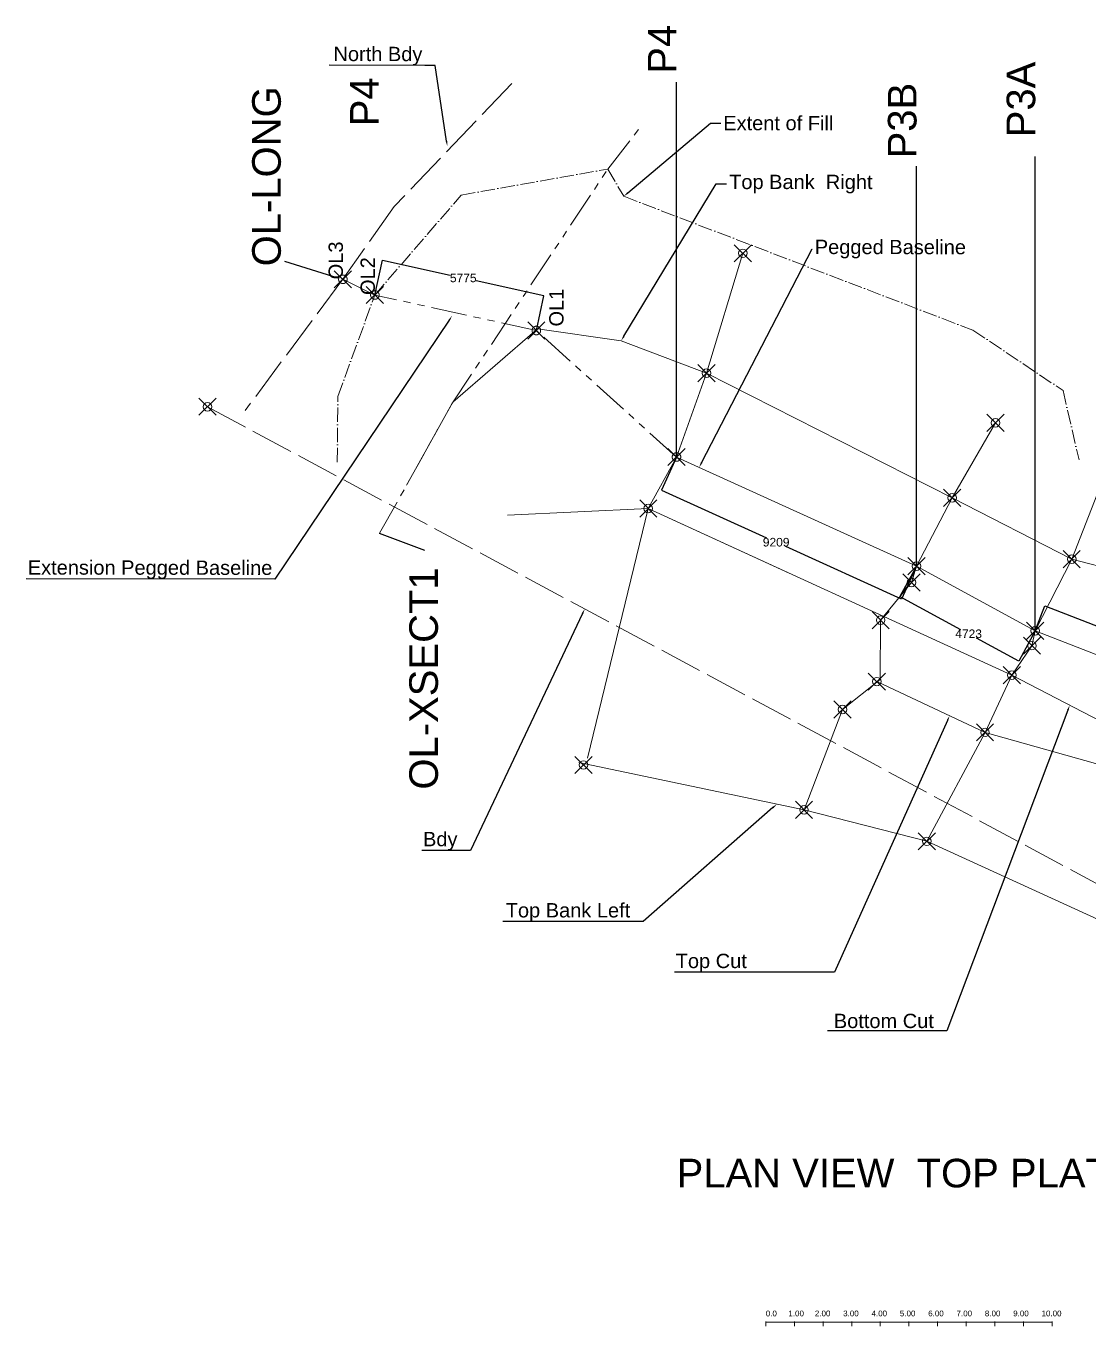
# Model space of a CAD drawing. Extents: x -66621 to 8567886, y -226536 to 8517995.
# Drawn here: x -66183 to -29020, y 856 to 46276 of the extents above; entities that cross this region are included whole.
import ezdxf
from ezdxf import colors
from ezdxf.entities.mleader import LeaderData, LeaderLine
from ezdxf.math import Vec2, Vec3

# ---------------------------------------------------------------- set-up
doc = ezdxf.new("R2010")
doc.units = 0
doc.header["$MEASUREMENT"] = 0
doc.header["$PDMODE"] = 35
doc.header["$PDSIZE"] = 300
for name, pattern in [('ACAD_ISO02W100', [15, 12, -3]), ('DASHDOT2', [0.7, 0.5, -0.1, 0, -0.1]), ('DASHED', [0.6, 0.5, -0.1]), ('PHANTOM2', [1.25, 0.625, -0.125, 0.125, -0.125, 0.125, -0.125])]:
    doc.linetypes.add(name, pattern=pattern)
doc.layers.get('0').update_dxf_attribs({"linetype": 'CONTINUOUS'})
doc.layers.get('Defpoints').update_dxf_attribs({"linetype": 'CONTINUOUS'})
doc.layers.add('Boundary', color=7, linetype='CONTINUOUS')
doc.styles.add('MtXpl_arial_ttf_shx', font='arial.ttf.shx')
doc.styles.get("Standard").update_dxf_attribs({"font": 'arial.ttf', "height": 200})
doc.dimstyles.get("Standard").update_dxf_attribs({"dimtxt": 200, "dimasz": 0.18, "dimexe": 0.18, "dimexo": 0.0625, "dimgap": 0.09, "dimtad": 0, "dimtih": 1, "dimtoh": 1, "dimdec": 4, "dimzin": 0, "dimdsep": 46, "dimtxsty": 'MtXpl_arial_ttf_shx', "dimcen": 0.09, "dimadec": 0, "dimazin": 0, "dimtfac": 1, "dimtdec": 4, "dimtofl": 0, "dimtmove": 0, "dimatfit": 3, "dimfxl": 1, "dimtolj": 1, "dimtzin": 0, "dimarcsym": 0})

# ---------------------------------------------------------------- blocks, each defined once
blk = doc.blocks.new('*D16')
at = {"color": 0, "lineweight": -2, "ltscale": 800, "transparency": 16777216}
for p, q in [((-43462.69886673369, 31216.65519787903), (-43988.57286407538, 30060.23099567672)), ((-43988.3344990664, 30060.32033840162), (-40318.86489777456, 28391.66047839502)), ((-35605.52849644109, 26248.31113525174), (-39644.80317549218, 28085.13668576201)), ((-35079.5651563745, 27404.49697244507), (-35605.43915371619, 26248.07277024276))]:
    blk.add_line(p, q, dxfattribs=at)
at = {"color": 0, "lineweight": 0, "ltscale": 800, "transparency": 16777216}
for points in [[(-43988.32208054272, 30060.34764737944), (-43988.34691759007, 30060.2930294238), (-43988.49835293334, 30060.39484954366)], [(-35605.51607791741, 26248.33844422956), (-35605.54091496476, 26248.28382627392), (-35605.36464257415, 26248.2366241097)]]:
    blk.add_solid(points, dxfattribs=at)
at = {"layer": 'Defpoints', "color": 0, "lineweight": 0, "ltscale": 800, "transparency": 16777216}
for p in [(-43462.67299480937, 31216.71209158283, -78820.32111236185), (-35079.53928445018, 27404.55386614887, -78920.32111235999), (-35605.36464257415, 26248.2366241097)]:
    blk.add_point(p, dxfattribs=at)
at = {"color": 0, "lineweight": 0, "ltscale": 800, "transparency": 16777216, "insert": (-39981.83403663337, 28238.39858207852), "char_height": 300, "attachment_point": 5, "style": 'MtXpl_arial_ttf_shx'}
blk.add_mtext('\\A1;9209', dxfattribs=at)
blk = doc.blocks.new('*D17')
at = {"color": 0, "lineweight": -2, "ltscale": 800, "transparency": 16777216}
for p, q in [((-35079.56920130475, 27404.49899145696), (-35656.79731758116, 26345.72408051606)), ((-35656.55311792728, 26345.79595908757), (-33540.68866730288, 25192.25856553073)), ((-30932.61206559162, 25143.64049264774), (-31509.84018186803, 24084.86558170684)), ((-31509.91206043954, 24085.10978136072), (-32978.45046009318, 24885.73477289771))]:
    blk.add_line(p, q, dxfattribs=at)
at = {"color": 0, "lineweight": 0, "ltscale": 800, "transparency": 16777216}
for points in [[(-35656.53875783709, 26345.82229893969), (-35656.56747801748, 26345.76961923545), (-35656.71115703998, 26345.88211962876)], [(-31509.89770034935, 24085.13612121284), (-31509.92642052974, 24085.08344150861), (-31509.75402132684, 24085.02362081953)]]:
    blk.add_solid(points, dxfattribs=at)
at = {"layer": 'Defpoints', "color": 0, "lineweight": 0, "ltscale": 800, "transparency": 16777216}
for p in [(-35079.53928445018, 27404.55386614887, -78920.32111235999), (-30932.58214873704, 25143.69536733965, -78920.32111235999), (-31509.75402132684, 24085.02362081953)]:
    blk.add_point(p, dxfattribs=at)
at = {"color": 0, "lineweight": 0, "ltscale": 800, "transparency": 16777216, "insert": (-33259.56956369802, 25038.99666921422), "char_height": 300, "attachment_point": 5, "style": 'MtXpl_arial_ttf_shx'}
blk.add_mtext('\\A1;4723', dxfattribs=at)
blk = doc.blocks.new('*D18')
at = {"color": 0, "lineweight": -2, "ltscale": 800, "transparency": 16777216}
for p, q in [((-30932.55949441902, 25143.75361707677), (-30593.20799129891, 26016.3085017706)), ((-30593.10547649191, 26016.07549809178), (-28164.8200407936, 25071.67380249183)), ((-25559.99680947334, 24058.61354185176), (-27376.6731486251, 24765.15000985881)), ((-25899.11530891462, 23186.16117196494), (-25559.76380579452, 24058.71605665877))]:
    blk.add_line(p, q, dxfattribs=at)
at = {"color": 0, "lineweight": 0, "ltscale": 800, "transparency": 16777216}
for points in [[(-30593.09460241926, 26016.1034579656), (-30593.11635056456, 26016.04753821796), (-30593.27323573482, 26016.14074252769)], [(-25559.98593540069, 24058.64150172558), (-25560.00768354599, 24058.58558197794), (-25559.82905023042, 24058.54829741585)]]:
    blk.add_solid(points, dxfattribs=at)
at = {"layer": 'Defpoints', "color": 0, "lineweight": 0, "ltscale": 800, "transparency": 16777216}
for p in [(-30932.58214873704, 25143.69536733965, -78920.32111235999), (-25559.82905023042, 24058.54829741585), (-25899.13796323265, 23186.10292222782, -78920.32111235999)]:
    blk.add_point(p, dxfattribs=at)
at = {"color": 0, "lineweight": 0, "ltscale": 800, "transparency": 16777216, "insert": (-27770.74659470935, 24918.41190617532), "char_height": 300, "attachment_point": 5, "style": 'MtXpl_arial_ttf_shx'}
blk.add_mtext('\\A1;5401', dxfattribs=at)
blk = doc.blocks.new('*D25')
at = {"color": 0, "lineweight": -2, "ltscale": 800, "transparency": 16777216}
for p, q in [((-53998.32077525698, 36877.00576379838), (-53730.8733305015, 38093.28504171413)), ((-53730.73618708133, 38093.07058499984), (-51365.8906082389, 37573.06509054916)), ((-48090.83774426685, 36852.91427008183), (-50455.68332310929, 37372.91976453251)), ((-48358.07073230804, 35636.77213558626), (-48090.62328755256, 36853.05141350201))]:
    blk.add_line(p, q, dxfattribs=at)
at = {"color": 0, "lineweight": 0, "ltscale": 800, "transparency": 16777216}
for points in [[(-53730.72974430682, 38093.09988501105), (-53730.74262985583, 38093.04128498863), (-53730.91198714856, 38093.1092416469)], [(-48090.83130149234, 36852.94357009303), (-48090.84418704136, 36852.88497007062), (-48090.66194419962, 36852.87561343477)]]:
    blk.add_solid(points, dxfattribs=at)
at = {"layer": 'Defpoints', "color": 0, "lineweight": 0, "ltscale": 800, "transparency": 16777216}
for p in [(-53730.91198714856, 38093.1092416469), (-53998.33419770387, 36876.94472210837, -78820.32111236185), (-48358.08415475494, 35636.71109389624, -78820.32111236185)]:
    blk.add_point(p, dxfattribs=at)
at = {"color": 0, "lineweight": 0, "ltscale": 800, "transparency": 16777216, "insert": (-50910.78696567409, 37472.99242754083), "char_height": 300, "attachment_point": 5, "style": 'MtXpl_arial_ttf_shx'}
blk.add_mtext('\\A1;5775', dxfattribs=at)

msp = doc.modelspace()

# ---------------------------------------------------------------- linework, layer by layer
at = {"color": 7, "linetype": 'Continuous', "lineweight": 0, "ltscale": 1000}
for p, q in [((-33832.80298596795, 29791.4441421479, -9441.234714239989), (-42414.28472486479, 34148.43810978229, -10181.33150327999)), ((-29658.0029391126, 27647.75460534752, -9331.220326679992), (-33832.80298596795, 29791.4441421479, -9441.234714239989)), ((-24801.62410349131, 26396.41035619599, -9421.232098319997), (-29658.0029391126, 27647.75460534752, -9331.220326679992))]:
    msp.add_line(p, q, dxfattribs=at)
at = {"linetype": 'ACAD_ISO02W100', "lineweight": 0, "ltscale": 1250}
msp.add_line((-40343.90891853085, 989.3165204976685, -47110.43755236), (-30343.90891853085, 989.3165204976685, -47110.43755236), dxfattribs=at)
at = {"color": 3, "linetype": 'PHANTOM2', "lineweight": 0, "ltscale": 2000, "elevation": -78820.32111236185}
msp.add_lwpolyline([(-53841.65745534108, 28554.12198399112), (-52888.32237138142, 30232.8289987304), (-51310.11153689979, 33070.44253147068), (-45861.14866454093, 41277.61644327402), (-44711.49191445662, 42762.40214043087)], dxfattribs=at)
at = {"linetype": 'DASHDOT2', "lineweight": 0, "ltscale": 1000, "elevation": -78820.32111236185}
msp.add_lwpolyline([(-55309.04731017665, 31040.90744171827), (-55291.54412048613, 33335.57378748013), (-53998.33419770387, 36876.94472210837), (-50983.92486360398, 40365.66029753711), (-45861.14866454093, 41277.61644327402), (-45304.19524307118, 40324.77706147055), (-33111.35687472939, 35651.10692899727), (-29959.22828140907, 33536.25815622852), (-29402.46592864592, 31118.63211281179)], dxfattribs=at)
at = {"color": 7, "linetype": 'Continuous', "lineweight": 0}
for points, elevation in [([(-46568.6879326044, 20690.02039939148), (-44448.11321682081, 29415.68185561732), (-43462.67299480937, 31216.71209158283), (-42414.28472486479, 34148.43810978229), (-41144.83130028148, 38333.78049875936)], -78920.32111235999), ([(-39008.02740449063, 18891.13072996924), (-37664.74852123781, 22395.61155462859), (-36354.10775776464, 23447.64847463579), (-36332.07290062, 25514.18234886904), (-35252.34837768588, 26831.8142914722), (-35079.53928445018, 27404.55386614887), (-33832.80298596795, 29791.4441421479), (-32322.26864011463, 32411.87896627776)], -78920.32111235999), ([(-34721.10802810336, 17790.47382790106), (-32685.52524986624, 21596.55780256889), (-31751.72781907639, 23593.40363619127), (-31045.5862357748, 24625.03963203938), (-30932.58214873704, 25143.69536733965), (-29658.0029391126, 27647.75460534752), (-28381.05883219955, 30898.23203910788)], -78920.32111235999), ([(-49369.03928126773, 29180.47614387027), (-44448.11321682081, 29415.68185561732), (-39527.18665000389, 27159.05505422369)], -78820.32111236185), ([(-8137.973518862913, 7235.786869673699), (-13185.43815809803, 9928.32471987186), (-17562.73587814765, 13041.26712449879), (-21931.06277787831, 16490.13967124914), (-25213.73076268844, 19661.39171243476), (-27396.65845755138, 21331.75176086579), (-31751.72781907639, 23593.40363619127), (-44448.11321682081, 29415.68185561732)], -78920.32111235999), ([(-18028.00976595446, 12153.86485598143), (-21959.63814273395, 15676.53240039083), (-25334.86660342501, 18648.67349835328), (-27418.6278995676, 20107.65643624507), (-32685.52524986624, 21596.55780256889), (-36466.17690143303, 23369.13590964593)], -78920.32111235999), ([(-6947.758003094641, 4769.794008621364), (-8118.872971892706, 5185.8028768886), (-13532.67355563596, 8610.784160070994), (-21066.59225377359, 9379.203651176416), (-24545.09106657421, 12620.8944227965), (-27916.10896135122, 14680.29231186607), (-34721.10802810336, 17790.47382790106), (-39008.02740449063, 18891.13072996924), (-46875.56502882528, 20538.9607648243)], -78920.32111235999)]:
    msp.add_lwpolyline(points, dxfattribs=dict(at, elevation=elevation))
at = {"color": 6, "linetype": 'PHANTOM2', "lineweight": 0, "ltscale": 2000, "elevation": -78820.32111236185}
msp.add_lwpolyline([(-43462.67299480937, 31216.71209158283), (-48358.08415475494, 35636.71109389624), (-53998.33419770387, 36876.94472210837), (-55114.87569850375, 37425.9757565445), (-55114.87569850375, 37425.9757565445)], dxfattribs=at)
at = {"color": 1, "linetype": 'Continuous', "lineweight": 0, "elevation": -78920.32111235999}
msp.add_lwpolyline([(-1488.008046126459, 12123.97410274326), (-7249.548025508528, 11703.75370536791), (-12619.97181033087, 11358.82689225359), (-16591.98764140712, 14392.47837293812), (-20445.73229812062, 17542.35635304853), (-24098.73356792133, 20649.65374482976), (-24098.73356792133, 20649.65374482976), (-25899.13796323264, 23186.10292222782), (-30932.58214873704, 25143.69536733965), (-35079.53928445018, 27404.55386614887), (-43462.67299480937, 31216.71209158283)], dxfattribs=at)
at = {"linetype": 'ACAD_ISO02W100', "lineweight": 0, "ltscale": 1250, "elevation": -47110.43755236}
for points in [[(-40343.90891853085, 1017.500107549597), (-40343.90891853085, 855.8742572278716)], [(-39343.90891853085, 1017.500107549597), (-39343.90891853085, 855.8742572278716)], [(-38343.90891853085, 1017.500107549597), (-38343.90891853085, 855.8742572278716)], [(-37343.90891853085, 1017.500107549597), (-37343.90891853085, 855.8742572278716)], [(-36343.90891853085, 1017.500107549597), (-36343.90891853085, 855.8742572278716)], [(-35343.90891853085, 1017.500107549597), (-35343.90891853085, 855.8742572278716)], [(-34343.90891853085, 1017.500107549597), (-34343.90891853085, 855.8742572278716)], [(-33343.90891853085, 1017.500107549597), (-33343.90891853085, 855.8742572278716)], [(-32343.90891853085, 1017.500107549597), (-32343.90891853085, 855.8742572278716)], [(-31343.90891853085, 1017.500107549597), (-31343.90891853085, 855.8742572278716)], [(-30343.90891853085, 1017.500107549597), (-30343.90891853085, 855.8742572278716)]]:
    msp.add_lwpolyline(points, dxfattribs=at)
at = {"color": 7, "linetype": 'Continuous', "lineweight": 0, "ltscale": 1000}
msp.add_polyline3d([(-52854.56728807348, 30293.32670448569, -10830.32111236185), (-51272.75553936118, 33128.93450372701, -10530.32111236185), (-48317.47280667376, 35691.45357079257, -10350.32111236185), (-45395.84653030281, 35279.38573517249, -10390.32111236185), (-42414.28472486479, 34148.43810978229, -10181.33150327999)], dxfattribs=at)
at = {"linetype": 'Continuous', "lineweight": 0}
for p in [(-41144.83130028148, 38333.78049875936, -13351.74612659999), (-42414.28472486479, 34148.43810978229, -10181.33150327999), (-32322.26864011463, 32411.87896627776, -11571.51330971999), (-43462.67299480937, 31216.71209158283, -9871.290956519988), (-33832.80298596795, 29791.4441421479, -9441.234714239989), (-44448.11321682081, 29415.68185561732, -9891.293572439994), (-35079.53928445018, 27404.55386614887, -9231.20724707999), (-29658.0029391126, 27647.75460534752, -9331.220326679992), (-35252.34837768588, 26831.8142914722, -9271.212478919995), (-36332.07290062, 25514.18234886904, -9291.215094839994), (-30932.58214873704, 25143.69536733965, -9041.182395839984), (-31045.5862357748, 24625.03963203938, -8911.165392359995), (-36466.17690143303, 23369.13590964593, -6200.810935200003), (-31751.72781907639, 23593.40363619127, -8951.1706242), (-37664.74852123781, 22395.61155462859, -5620.735073519987), (-32685.52524986624, 21596.55780256889, -5720.748153119996), (-46710.01017129645, 20457.56551714358, -4910.64220835999), (-39008.02740449063, 18891.13072996924, -3420.447322319997), (-34721.10802810336, 17790.47382790106, -3160.413315359998)]:
    msp.add_point(p, dxfattribs=at)
at = {"linetype": 'ACAD_ISO02W100', "lineweight": 0, "ltscale": 1250}
for p in [(-55114.87569850375, 37425.9757565445, -78920.32111236185), (-53998.33419770387, 36876.94472210837, -78820.32111236185), (-48358.08415475494, 35636.71109389624, -78920.32111236185), (-43462.67299480937, 31216.71209158283, -9871.290956519988)]:
    msp.add_point(p, dxfattribs=at)
at = {"layer": 'Boundary', "color": 7, "linetype": 'DASHED', "lineweight": 0, "ltscale": 3000}
for points, elevation in [([(-49219.15273294708, 44263.81273251073), (-53319.21703283055, 39970.95281963458), (-55114.87569850375, 37425.9757565445), (-58530.39476767907, 32839.29616688943)], -20460.32111236185), ([(-59840.98879992156, 32973.87172889517), (-5214.53682404384, 3672.600130168779), (-289.0953734155628, 10674.6629811977)], -78920.32111235999)]:
    msp.add_lwpolyline(points, dxfattribs=dict(at, elevation=elevation))
at = {"layer": 'Boundary', "color": 7, "linetype": 'Continuous', "lineweight": 0}
msp.add_point((-59840.98879992156, 32973.87172889517, -78920.32111235999), dxfattribs=at)

# ---------------------------------------------------------------- texts
at = {"linetype": 'Continuous', "lineweight": 0}
for s, p in [('P4', (-43462.67299480937, 44607.83661964536, -78920.32111235999)), ('P3A', (-30932.58214873704, 42388.0613495484, -9041.182395839984)), ('OL-LONG', (-57284.09140920453, 37878.47304687183, -78820.32111236185)), ('P4', (-53863.92560980253, 42772.51260400936, -78920.32111235999)), ('P3B', (-35079.53928445018, 41650.94208595529, -9231.20724707999)), ('OL-XSECT1 ', (-51795.52210887522, 19596.97436158732, -78920.32111235999))]:
    msp.add_text(s, height=1000.130796, rotation=90, dxfattribs=at).set_placement(p)
at = {"linetype": 'ACAD_ISO02W100', "lineweight": 0}
for s, p in [('OL3', (-55114.87569850375, 37425.9757565445, -78820.32111236185)), ('OL2', (-53998.32077525698, 36877.00576379838)), ('OL1', (-47408.00975200254, 35776.45915072225, -157740.6422247218))]:
    msp.add_text(s, height=500, rotation=90, dxfattribs=at).set_placement(p)
at = {"lineweight": 0, "ltscale": 1250}
for s, p in [('0.0', (-40343.90891853085, 1194.590169075411, -47110.43755236)), ('1.00', (-39554.08761277891, 1194.590169075411, -47110.43755236)), ('2.00', (-38630.93297369362, 1194.590169075411, -47110.43755236)), ('3.00', (-37641.11166794167, 1194.590169075411, -47110.43755236)), ('4.00', (-36651.29036218976, 1194.590169075411, -47110.43755236)), ('5.00', (-35661.46905643778, 1194.590169075411, -47110.43755236)), ('6.00', (-34671.64775068581, 1194.590169075411, -47110.43755236)), ('7.00', (-33681.82644493389, 1194.590169075411, -47110.43755236)), ('8.00', (-32692.00513918197, 1194.590169075411, -47110.43755236)), ('9.00', (-31702.18383343, 1194.590169075411, -47110.43755236)), ('10.00', (-30712.36252767802, 1194.590169075411, -47110.43755236))]:
    msp.add_text(s, height=200, dxfattribs=at).set_placement(p)
at = {"color": 7, "linetype": 'Continuous', "lineweight": 0, "insert": (-43457.89398247114, 6698.833017163444, -78920.32111235999), "char_height": 1000, "attachment_point": 1}
msp.add_mtext_dynamic_manual_height_columns('PLAN VIEW  TOP PLATFORM', width=60073.97464873108, gutter_width=1000.130796, heights=[200.0261592], dxfattribs=at)

# ---------------------------------------------------------------- dimensions: what is measured, and where the dimension line sits
at = {"lineweight": 0, "ltscale": 800}
dim = msp.add_aligned_dim(p1=(-48358.08415475494, 35636.71109389624, -78820.32111236185), p2=(-53998.33419770387, 36876.94472210837, -78820.32111236185), distance=-1245.219168372648, dimstyle='Standard', override={"dimtxt": 300, "dimdec": 0}, dxfattribs=at)
dim.commit()
dim.dimension.update_dxf_attribs({"geometry": '*D25', "text_midpoint": (-50910.78696567409, 37472.99242754083)})
for base, p1, p2, angle, picture, middle in [((-35605.36464257415, 26248.2366241097), (-43462.67299480937, 31216.71209158283, -78820.32111236185), (-35079.53928445018, 27404.55386614887, -78920.32111235999), 335.54673996005306, '*D16', (-39981.83403663337, 28238.39858207852)), ((-31509.75402132684, 24085.02362081953), (-35079.53928445018, 27404.55386614887, -78920.32111235999), (-30932.58214873704, 25143.69536733965, -78920.32111235999), 331.40144772743, '*D17', (-33259.56956369802, 25038.99666921422)), ((-25559.82905023042, 24058.54829741585), (-30932.58214873704, 25143.69536733965, -78920.32111235999), (-25899.13796323264, 23186.10292222782, -78920.32111235999), 338.7480911651217, '*D18', (-27770.74659470935, 24918.41190617532))]:
    dim = msp.add_linear_dim(base=base, p1=p1, p2=p2, angle=angle, dimstyle='Standard', override={"dimtxt": 300, "dimdec": 0}, dxfattribs=at)
    dim.commit()
    dim.dimension.update_dxf_attribs({"geometry": picture, "text_midpoint": middle, "dimtype": 161})

# ---------------------------------------------------------------- leaders
at = {"color": 7, "linetype": 'Continuous', "lineweight": 0, "ltscale": 1000}
ml = msp.add_multileader_mtext('Standard', dxfattribs=at)
ml.set_content('North Bdy', color=7, style='MtXpl_arial_ttf_shx')
ml.set_leader_properties()
ml.build(insert=Vec2(0, 0))
ml.multileader.update_dxf_attribs({"text_right_attachment_type": 6, "dogleg_length": 72.00000000000001, "arrow_head_size": 180.02354328})
ctx = ml.context
ctx.base_point, ctx.char_height, ctx.arrow_head_size, ctx.landing_gap_size, ctx.plane_origin, ctx.plane_x_axis, ctx.plane_y_axis = Vec3(-55542.14333220487, 45228.24185591985, -78920.32111235999), 500, 180.02354328, 90.01177164, Vec3(-29335.97235661338, 46218.69827946936, -78920.32111235999), Vec3(0.9999989873095775, -0.001423158395794183), Vec3(0.001423158395794183, 0.9999989873095775)
ctx.right_attachment, ctx.text_align_type = 6, 2
notes = []
notes.append((ctx, [(0, (1, 1, 0), (-51888.28031361892, 44899.5421793451, -78920.32111235999), (-0.9999989873095776, 0.001423158395794183), 360.04708656, [(0, [(-51466.66893206647, 42073.00666645216, -78920.32111235999)], 0, [])])]))
ctx.mtext.insert, ctx.mtext.text_direction, ctx.mtext.rotation, ctx.mtext.alignment, ctx.mtext.flow_direction = Vec3(-52337.41793450809, 45547.18066492194, -78920.32111235999), Vec3(0.9999989873095775, -0.001423158395794183), 6.281762148303385, 3, 5
at = {"lineweight": 0, "ltscale": 800}
ml = msp.add_multileader_mtext('Standard', dxfattribs=at)
ml.set_content('', color=256)
ml.set_leader_properties()
ml.build(insert=Vec2(0, 0))
ml.multileader.update_dxf_attribs({"text_right_attachment_type": 6, "dogleg_length": 0.36, "arrow_head_size": 0.4})
ctx = ml.context
ctx.base_point, ctx.char_height, ctx.arrow_head_size, ctx.landing_gap_size, ctx.plane_origin = Vec3(-43462.31299480937, 44308.27629848927), 0.18, 0.4, 0.09, Vec3(-43433.97017144039, 31112.37794539332)
ctx.right_attachment = 6
notes.append((ctx, [(0, (1, 1, 0), (-43462.67299480937, 44308.27629848927), (1, 0), 0.36, [(0, [(-43462.67299480937, 31216.71209158283)], 0, [])])]))
ctx.mtext.insert, ctx.mtext.flow_direction = Vec3(-43462.22299480937, 44308.36629848927), 5
at = {"color": 7, "linetype": 'Continuous', "lineweight": 0, "ltscale": 1000}
ml = msp.add_multileader_mtext('Standard', dxfattribs=at)
ml.set_content('Extent of Fill', color=7, style='MtXpl_arial_ttf_shx')
ml.set_leader_properties()
ml.build(insert=Vec2(0, 0))
ml.multileader.update_dxf_attribs({"text_right_attachment_type": 6, "dogleg_length": 72.00000000000001, "arrow_head_size": 180.02354328})
ctx = ml.context
ctx.base_point, ctx.char_height, ctx.arrow_head_size, ctx.landing_gap_size, ctx.plane_origin, ctx.plane_x_axis, ctx.plane_y_axis = Vec3(-41917.80091522578, 42882.35286706174, -110630.2046723618), 500, 180.02354328, 90.01177164, Vec3(-20486.71370541089, 43440.58980207931, -110630.2046723618), Vec3(0.9999989873095775, -0.001423158395794183), Vec3(0.001423158395794183, 0.9999989873095775)
ctx.right_attachment = 6
notes.append((ctx, [(1, (1, 1, 0), (-42277.84763716954, 42882.86527109586, -110630.2046723618), (0.9999989873095776, -0.001423158395794183), 360.04708656, [(0, [(-45304.19524307118, 40324.77706147055, -110630.2046723618)], 0, [])])]))
ctx.mtext.insert, ctx.mtext.text_direction, ctx.mtext.rotation, ctx.mtext.flow_direction = Vec3(-41827.4276204817, 43136.31727817655, -110630.2046723618), Vec3(0.9999989873095775, -0.001423158395794183), 6.281762148303385, 5
at = {"lineweight": 0, "ltscale": 800}
ml = msp.add_multileader_mtext('Standard', dxfattribs=at)
ml.set_content('', color=256)
ml.set_leader_properties()
ml.build(insert=Vec2(0, 0))
ml.multileader.update_dxf_attribs({"text_right_attachment_type": 6, "dogleg_length": 0.36, "arrow_head_size": 0.18})
ctx = ml.context
ctx.base_point, ctx.char_height, ctx.arrow_head_size, ctx.landing_gap_size, ctx.plane_origin = Vec3(-35080.07928445018, 41374.31489728377, -78920.32111235999), 0.18, 0.18, 0.09, Vec3(-35079.53928445018, 27404.55386614887, -78920.32111235999)
ctx.right_attachment, ctx.text_align_type = 6, 2
notes.append((ctx, [(0, (1, 1, 0), (-35079.53928445018, 41374.22489728377, -78920.32111235999), (-1, 0), 0.3600000000002318, [(0, [(-35079.53928445018, 27404.55386614887, -78920.32111235999)], 0, [])])]))
ctx.mtext.insert, ctx.mtext.alignment, ctx.mtext.flow_direction = Vec3(-35079.98928445018, 41374.40489728376, -78920.32111235999), 3, 5
ml = msp.add_multileader_mtext('Standard', dxfattribs=at)
ml.set_content('', color=256)
ml.set_leader_properties()
ml.build(insert=Vec2(0, 0))
ml.multileader.update_dxf_attribs({"text_right_attachment_type": 6, "dogleg_length": 0.36, "arrow_head_size": 0.18})
ctx = ml.context
ctx.base_point, ctx.char_height, ctx.arrow_head_size, ctx.landing_gap_size, ctx.plane_origin = Vec3(-30932.19949441902, 41719.1216690205), 0.18, 0.18, 0.09, Vec3(-30932.55949441902, 25143.75361707677)
ctx.right_attachment = 6
notes.append((ctx, [(0, (1, 1, 0), (-30932.55949441902, 41719.1216690205), (1, 0), 0.36, [(0, [(-30932.55949441902, 25143.75361707677)], 0, [])])]))
ctx.mtext.insert, ctx.mtext.flow_direction = Vec3(-30932.10949441902, 41719.2116690205), 5
at = {"color": 7, "linetype": 'Continuous', "lineweight": 0, "ltscale": 1000}
ml = msp.add_multileader_mtext('Standard', dxfattribs=at)
ml.set_content('Top Bank  Right', color=7, style='MtXpl_arial_ttf_shx')
ml.set_leader_properties()
ml.build(insert=Vec2(0, 0))
ml.multileader.update_dxf_attribs({"text_right_attachment_type": 6, "dogleg_length": 72.00000000000001, "arrow_head_size": 180.02354328})
ctx = ml.context
ctx.base_point, ctx.char_height, ctx.arrow_head_size, ctx.landing_gap_size, ctx.plane_origin = Vec3(-41713.17839648407, 40755.79745072567, -78920.32111235999), 500, 180.02354328, 90.01177164, Vec3(-23078.05152974569, 55880.24283899789, -78920.32111235999)
ctx.right_attachment = 6
notes.append((ctx, [(1, (1, 1, 0), (-42073.22548304407, 40755.79745072567, -78920.32111235999), (1, 0), 360.0470865600001, [(0, [(-45395.84653030281, 35279.38573517249, -78920.32111235999)], 0, [])])]))
ctx.mtext.insert, ctx.mtext.flow_direction = Vec3(-41623.16662484407, 41078.27357623726, -78920.32111235999), 5
ml = msp.add_multileader_mtext('Standard', dxfattribs=at)
ml.set_content('Pegged Baseline', color=7, style='MtXpl_arial_ttf_shx')
ml.set_leader_properties()
ml.build(insert=Vec2(0, 0))
ml.multileader.update_dxf_attribs({"text_right_attachment_type": 6, "dogleg_length": 0.36, "arrow_head_size": 180.02354328})
ctx = ml.context
ctx.base_point, ctx.char_height, ctx.arrow_head_size, ctx.landing_gap_size, ctx.plane_origin, ctx.plane_x_axis, ctx.plane_y_axis = Vec3(-38721.38866065317, 38485.74570236869, -78920.32111235999), 500, 180.02354328, 90.01177164, Vec3(-48818.14947114696, 45383.26584517403, -78920.32111235999), Vec3(0.9999989873095775, -0.001423158395794183), Vec3(0.001423158395794183, 0.9999989873095775)
ctx.right_attachment = 6
notes.append((ctx, [(1, (1, 1, 0), (-38721.7486602886, 38485.74621470572, -78920.32111235999), (0.9999989873095775, -0.001423158395794183), 0.3599999999999999, [(0, [(-42670.857239675, 30856.64066146432, -78920.32111235999)], 0, [])])]))
ctx.mtext.insert, ctx.mtext.text_direction, ctx.mtext.rotation, ctx.mtext.flow_direction = Vec3(-38630.91804556176, 38808.09340030327, -78920.32111235999), Vec3(0.9999989873095775, -0.001423158395794183), 6.281762148303385, 5
at = {"lineweight": 0, "ltscale": 800}
ml = msp.add_multileader_mtext('Standard', dxfattribs=at)
ml.set_content('', color=256)
ml.set_leader_properties()
ml.build(insert=Vec2(0, 0))
ml.multileader.update_dxf_attribs({"text_right_attachment_type": 6, "dogleg_length": 0.36, "arrow_head_size": 20})
ctx = ml.context
ctx.base_point, ctx.char_height, ctx.arrow_head_size, ctx.landing_gap_size, ctx.plane_origin = Vec3(-57143.55001571789, 38044.0451312222, -78820.32111236185), 0.18, 20, 0.09, Vec3(-55462.41192441303, 37596.86790294328, -78820.32111236185)
ctx.right_attachment, ctx.text_align_type = 6, 2
notes.append((ctx, [(0, (1, 1, 0), (-57143.01001571789, 38043.9551312222, -78820.32111236185), (-1, 0), 0.36, [(0, [(-55255.12249102071, 37463.31110119261, -78820.32111236185)], 0, [])])]))
ctx.mtext.insert, ctx.mtext.alignment, ctx.mtext.flow_direction = Vec3(-57143.46001571789, 38044.1351312222, -78820.32111236185), 3, 5
at = {"color": 7, "linetype": 'Continuous', "lineweight": 0, "ltscale": 1000}
ml = msp.add_multileader_mtext('Standard', dxfattribs=at)
ml.set_content('Extension Pegged Baseline', color=7, style='MtXpl_arial_ttf_shx')
ml.set_leader_properties()
ml.build(insert=Vec2(0, 0))
ml.multileader.update_dxf_attribs({"text_right_attachment_type": 6, "dogleg_length": 0.36, "arrow_head_size": 180.02354328})
ctx = ml.context
ctx.base_point, ctx.char_height, ctx.arrow_head_size, ctx.landing_gap_size, ctx.plane_origin, ctx.plane_x_axis, ctx.plane_y_axis = Vec3(-66163.31873510176, 27286.89247664817, -78920.32111235999), 500, 180.02354328, 90.01177164, Vec3(-72608.21998510299, 34127.41036994084, -78920.32111235999), Vec3(0.9999989873095775, -0.001423158395794183), Vec3(0.001423158395794183, 0.9999989873095775)
ctx.right_attachment, ctx.text_align_type = 6, 2
notes.append((ctx, [(0, (1, 1, 0), (-57488.51887358843, 26952.07039781072, -78920.32111235999), (-0.9999989873095775, 0.001423158395794183), 0.36, [(0, [(-51302.83464236185, 36147.25021161512, -78920.32111235999)], 0, [])])]))
ctx.mtext.insert, ctx.mtext.text_direction, ctx.mtext.rotation, ctx.mtext.alignment, ctx.mtext.flow_direction = Vec3(-57577.97268449887, 27597.1506090425, -78920.32111235999), Vec3(0.9999989873095775, -0.001423158395794183), 6.281762148303385, 3, 5
at = {"lineweight": 0, "ltscale": 800}
ml = msp.add_multileader_mtext('Standard', dxfattribs=at)
ml.set_content('', color=256)
ml.set_leader_properties()
ml.build(insert=Vec2(0, 0))
ml.multileader.update_dxf_attribs({"text_right_attachment_type": 6, "dogleg_length": 0.36, "arrow_head_size": 0.18})
ctx = ml.context
ctx.base_point, ctx.char_height, ctx.arrow_head_size, ctx.landing_gap_size, ctx.plane_origin = Vec3(-52269.63934382513, 27958.90298499089, -78820.32111236185), 0.18, 0.18, 0.09, Vec3(-51017.27327983009, 33527.51864957484, -78820.32111236185)
ctx.right_attachment = 6
notes.append((ctx, [(1, (1, 1, 0), (-52269.99934382513, 27958.90298499089, -78820.32111236185), (1, 0), 0.36, [(0, [(-53845.42342166253, 28556.26067036565, -78820.32111236185)], 0, [])])]))
ctx.mtext.insert, ctx.mtext.flow_direction = Vec3(-52269.54934382514, 27958.99298499089, -78820.32111236185), 5
at = {"color": 7, "linetype": 'Continuous', "lineweight": 0, "ltscale": 1000}
ml = msp.add_multileader_mtext('Standard', dxfattribs=at)
ml.set_content('Bdy', color=7, style='MtXpl_arial_ttf_shx')
ml.set_leader_properties()
ml.build(insert=Vec2(0, 0))
ml.multileader.update_dxf_attribs({"text_right_attachment_type": 6, "dogleg_length": 72.00000000000001, "arrow_head_size": 180.02354328})
ctx = ml.context
ctx.base_point, ctx.char_height, ctx.arrow_head_size, ctx.landing_gap_size, ctx.plane_origin, ctx.plane_x_axis, ctx.plane_y_axis = Vec3(-52418.65980295797, 17795.22150533959, -78920.32111235999), 500, 180.02354328, 90.01177164, Vec3(-49200.89062279914, 27266.59264983924, -78920.32111235999), Vec3(0.9999989873095775, -0.001423158395794183), Vec3(0.001423158395794183, 0.9999989873095775)
ctx.right_attachment, ctx.text_align_type = 6, 2
notes.append((ctx, [(0, (1, 1, 0), (-50663.15775414184, 17469.22349985316, -78920.32111235999), (-0.9999989873095776, 0.00142315839579421), 360.04708656, [(0, [(-46668.22685017964, 25908.08836509188, -78920.32111235999)], 0, [])])]))
ctx.mtext.insert, ctx.mtext.text_direction, ctx.mtext.rotation, ctx.mtext.alignment, ctx.mtext.flow_direction = Vec3(-51112.29537503101, 18116.86198543001, -78920.32111235999), Vec3(0.9999989873095775, -0.001423158395794183), 6.281762148303385, 3, 5
ml = msp.add_multileader_mtext('Standard', dxfattribs=at)
ml.set_content('Bottom Cut', color=7, style='MtXpl_arial_ttf_shx')
ml.set_leader_properties()
ml.build(insert=Vec2(0, 0))
ml.multileader.update_dxf_attribs({"text_right_attachment_type": 6, "dogleg_length": 72.00000000000001, "arrow_head_size": 180.02354328})
ctx = ml.context
ctx.base_point, ctx.char_height, ctx.arrow_head_size, ctx.landing_gap_size, ctx.plane_origin = Vec3(-38056.96807948597, 11511.01688864946, -78920.32111235999), 500, 180.02354328, 90.01177164, Vec3(-32578.05770258058, 11726.60149853106, -78920.32111235999)
ctx.right_attachment, ctx.text_align_type = 6, 2
notes.append((ctx, [(0, (1, 1, 0), (-34023.03660380695, 11165.28019015014, -78920.32111235999), (-1, 0), 360.0470865600001, [(0, [(-29728.52628997032, 22542.72518480103, -78920.32111235999)], 0, [])])]))
ctx.mtext.insert, ctx.mtext.alignment, ctx.mtext.flow_direction = Vec3(-34473.09546200695, 11765.28019015014, -78920.32111235999), 3, 5
ml = msp.add_multileader_mtext('Standard', dxfattribs=at)
ml.set_content('Top Cut', color=7, style='MtXpl_arial_ttf_shx')
ml.set_leader_properties()
ml.build(insert=Vec2(0, 0))
ml.multileader.update_dxf_attribs({"text_right_attachment_type": 6, "dogleg_length": 72.00000000000001, "arrow_head_size": 180.02354328})
ctx = ml.context
ctx.base_point, ctx.char_height, ctx.arrow_head_size, ctx.landing_gap_size, ctx.plane_origin = Vec3(-43523.94739402471, 13541.18725271385, -78920.32111235999), 500, 180.02354328, 90.01177164, Vec3(-33923.98127636826, 22177.21432463836, -78920.32111235999)
ctx.right_attachment, ctx.text_align_type = 6, 2
notes.append((ctx, [(0, (1, 1, 0), (-37943.34810484326, 13221.78070428275, -78920.32111235999), (-1, 0), 2972.540275232971, [(0, [(-33923.98127636826, 22177.21432463836, -78920.32111235999)], 0, [])])]))
ctx.mtext.insert, ctx.mtext.width, ctx.mtext.defined_height, ctx.mtext.alignment, ctx.mtext.flow_direction = Vec3(-41005.90015171623, 13860.59380114496, -78920.32111235999), 8231.22641390611, 3653.134100535628, 3, 5
ml = msp.add_multileader_mtext('Standard', dxfattribs=at)
ml.set_content('Top Bank Left', color=7, style='MtXpl_arial_ttf_shx')
ml.set_leader_properties()
ml.build(insert=Vec2(0, 0))
ml.multileader.update_dxf_attribs({"text_right_attachment_type": 6, "dogleg_length": 72.00000000000001, "arrow_head_size": 180.02354328})
ctx = ml.context
ctx.base_point, ctx.char_height, ctx.arrow_head_size, ctx.landing_gap_size, ctx.plane_origin = Vec3(-49461.00826140621, 15311.47511731911, -78920.32111235999), 500, 180.02354328, 90.01177164, Vec3(-43972.8744810957, 19931.00171908119, -78920.32111235999)
ctx.right_attachment, ctx.text_align_type = 6, 2
notes.append((ctx, [(0, (1, 1, 0), (-44628.64568067944, 14992.068568888, -78920.32111235999), (-1, 0), 360.0470865600001, [(0, [(-39957.02692533768, 19087.09080308722, -78920.32111235999)], 0, [])])]))
ctx.mtext.insert, ctx.mtext.alignment, ctx.mtext.flow_direction = Vec3(-45078.70453887945, 15630.88166575021, -78920.32111235999), 3, 5
for ctx, leaders in notes:
    for number, flags, end, landing, length, lines in leaders:
        leader = LeaderData()
        leader.index, (leader.has_last_leader_line, leader.has_dogleg_vector, leader.attachment_direction) = number, flags
        leader.last_leader_point, leader.dogleg_vector, leader.dogleg_length = Vec3(end), Vec3(landing), length
        for number, points, colour, breaks in lines:
            line = LeaderLine()
            line.index, line.vertices, line.color, line.breaks = number, Vec3.list(points), colors.encode_raw_color(colour), breaks
            leader.lines.append(line)
        ctx.leaders.append(leader)

doc.saveas('drawing.dxf')
